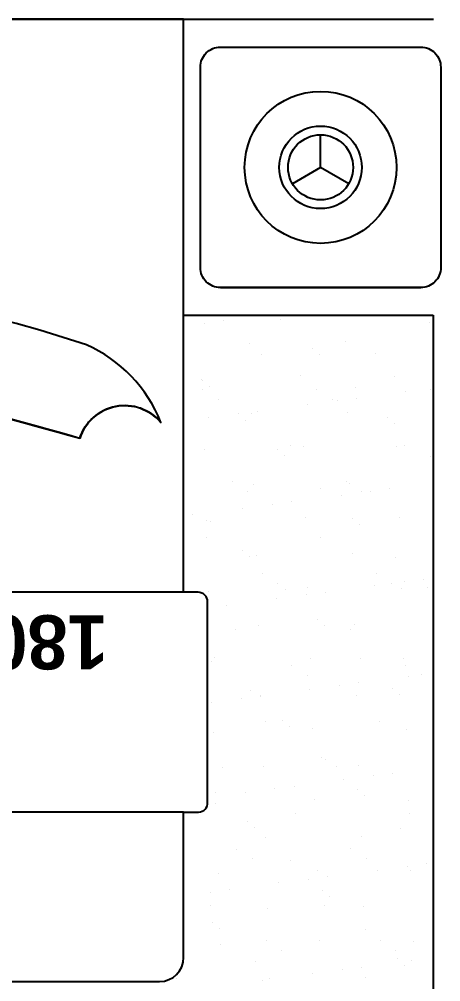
# Model space of a CAD drawing. Extents: x -678889171 to 586587, y -792238163 to 335485.
# Drawn here: x 69412 to 70289, y 61753 to 63753 of the extents above; entities that cross this region are included whole.
import ezdxf

# ---------------------------------------------------------------- set-up
doc = ezdxf.new("R2010")
doc.units = 0
doc.header["$MEASUREMENT"] = 0
doc.set_wipeout_variables(frame=1)
doc.layers.get('0').update_dxf_attribs({"color": 8})
for name, color, linetype in [('9TH-FURN$0$I-EQPM', 252, 'Continuous'), ('9TH-FURN$0$I-FURN', 252, 'Continuous'), ('9TH-FURN$0$I-FURN-FLOR', 252, 'Continuous'), ('9TH-FURN$0$I-FURN-PATT', 252, 'Continuous'), ('9TH-FURN$0$I-SPCL', 252, 'Continuous'), ('9TH-FURN$0$I-WIPEOUT', 252, 'Continuous'), ('9TH-FURN$0$XREF_1BR$0$I-FURN', 252, 'Continuous')]:
    doc.layers.add(name, color=color, linetype=linetype)
doc.styles.add('9TH-FURN$0$KZT', font='')
doc.styles.get('9TH-FURN$0$KZT').set_extended_font_data('AvantGarde LT Medium', bold=True)

# ---------------------------------------------------------------- blocks, each defined once
blk = doc.blocks.new('9TH-FURN$0$XREF_1BR$0$A$Cdd8648a7')
blk.add_line((0, 0), (33.9, -58.6))
at = {"flags": 128}
blk.add_lwpolyline([(33.9, 58.6), (0, 0), (-67.7, 0)], dxfattribs=at)
for radius in [158, 85.8, 67.7]:
    blk.add_circle((0, 0), radius)

msp = doc.modelspace()

# ---------------------------------------------------------------- linework, layer by layer
at = {"layer": '9TH-FURN$0$I-FURN-FLOR'}
for p, q in [((67403.7, 63138.2, 0), (70273.7, 63138.3, 0)), ((70273.7, 63138.3, 0), (70273.8, 61338.3, 0))]:
    msp.add_line(p, q, dxfattribs=at)
at = {"layer": '9TH-FURN$0$I-FURN-PATT'}
for p, q in [((70251.4, 63136.4, 0), (70251.4, 63136.4, 0)), ((69651.2, 63132.9, 0), (69651.2, 63132.9, 0)), ((69798.3, 63121.5, 0), (69798.3, 63121.5, 0)), ((69838, 63126.7, 0), (69838, 63126.7, 0)), ((69956.1, 63130.3, 0), (69956.1, 63130.3, 0)), ((70265.5, 63123.5, 0), (70265.5, 63123.5, 0)), ((69632.8, 63099.7, 0), (69632.8, 63099.7, 0)), ((69736.3, 63113.4, 0), (69736.3, 63113.4, 0)), ((69531.2, 63086.4, 0), (69531.2, 63086.4, 0)), ((69593.2, 63094.5, 0), (69593.2, 63094.5, 0)), ((69696, 63081.3, 0), (69696, 63081.3, 0)), ((69890.9, 63080.3, 0), (69890.9, 63080.3, 0)), ((70090.3, 63082.9, 0), (70090.3, 63082.9, 0)), ((69422.1, 63066, 0), (69422.1, 63066, 0)), ((69427.7, 63072.7, 0), (69427.7, 63072.7, 0)), ((69441.4, 63056.4, 0), (69441.4, 63056.4, 0)), ((69490.2, 63073.9, 0), (69490.2, 63073.9, 0)), ((69678.7, 63056.8, 0), (69678.7, 63056.8, 0)), ((69727, 63063.4, 0), (69727, 63063.4, 0)), ((69916, 63057.3, 0), (69916, 63057.3, 0)), ((70022.4, 63069.5, 0), (70022.4, 63069.5, 0)), ((70036.4, 63056.6, 0), (70036.4, 63056.6, 0)), ((70153.3, 63057.7, 0), (70153.3, 63057.7, 0)), ((69497.9, 62996.5, 0), (69497.9, 62996.5, 0)), ((69593.2, 63002.4, 0), (69593.2, 63002.4, 0)), ((69792.6, 63004.9, 0), (69792.6, 63004.9, 0)), ((69793.3, 63002.6, 0), (69793.3, 63002.6, 0)), ((69998.5, 63012.4, 0), (69998.5, 63012.4, 0)), ((70193.4, 63011.4, 0), (70193.4, 63011.4, 0)), ((69557.1, 62982.7, 0), (69557.1, 62982.7, 0)), ((69794.4, 62983.1, 0), (69794.4, 62983.1, 0)), ((69807.3, 62989.8, 0), (69807.3, 62989.8, 0)), ((70031.7, 62983.6, 0), (70031.7, 62983.6, 0)), ((70112.2, 62987.1, 0), (70112.2, 62987.1, 0)), ((70216.8, 62979.3, 0), (70216.8, 62979.3, 0)), ((70269, 62984, 0), (70269, 62984, 0)), ((69589.2, 62962.2, 0), (69589.2, 62962.2, 0)), ((69826.5, 62962.7, 0), (69826.5, 62962.7, 0)), ((70063.8, 62963.1, 0), (70063.8, 62963.1, 0)), ((70073.7, 62960.5, 0), (70073.7, 62960.5, 0)), ((70113.3, 62965.7, 0), (70113.3, 62965.7, 0)), ((69564.2, 62935.8, 0), (69564.2, 62935.8, 0)), ((69908.2, 62938.7, 0), (69908.2, 62938.7, 0)), ((70011.7, 62952.3, 0), (70011.7, 62952.3, 0)), ((70095.1, 62936, 0), (70095.1, 62936, 0)), ((69494.9, 62927, 0), (69494.9, 62927, 0)), ((69578.3, 62922.9, 0), (69578.3, 62922.9, 0)), ((69700.8, 62934.4, 0), (69700.8, 62934.4, 0)), ((69806.6, 62925.3, 0), (69806.6, 62925.3, 0)), ((69868.5, 62933.5, 0), (69868.5, 62933.5, 0)), ((69883.2, 62920.3, 0), (69883.2, 62920.3, 0)), ((69895.7, 62933.5, 0), (69895.7, 62933.5, 0)), ((70178.5, 62926.4, 0), (70178.5, 62926.4, 0)), ((69601.5, 62898.3, 0), (69601.5, 62898.3, 0)), ((69663.4, 62906.5, 0), (69663.4, 62906.5, 0)), ((69703.1, 62911.7, 0), (69703.1, 62911.7, 0)), ((70192.6, 62913.5, 0), (70192.6, 62913.5, 0)), ((69458.3, 62879.5, 0), (69458.3, 62879.5, 0)), ((69498, 62884.7, 0), (69498, 62884.7, 0)), ((69503, 62865.6, 0), (69503, 62865.6, 0)), ((69598, 62855.6, 0), (69598, 62855.6, 0)), ((69740.3, 62866, 0), (69740.3, 62866, 0)), ((69797.4, 62858.1, 0), (69797.4, 62858.1, 0)), ((69949.5, 62859.5, 0), (69949.5, 62859.5, 0)), ((69977.6, 62866.5, 0), (69977.6, 62866.5, 0)), ((70003.3, 62865.5, 0), (70003.3, 62865.5, 0)), ((70198.2, 62864.6, 0), (70198.2, 62864.6, 0)), ((70214.9, 62866.9, 0), (70214.9, 62866.9, 0)), ((69654.1, 62853.4, 0), (69654.1, 62853.4, 0)), ((69963.5, 62846.6, 0), (69963.5, 62846.6, 0)), ((70268.4, 62844, 0), (70268.4, 62844, 0)), ((69425, 62786.5, 0), (69425, 62786.5, 0)), ((69499.7, 62780.2, 0), (69499.7, 62780.2, 0)), ((69618.6, 62791.9, 0), (69618.6, 62791.9, 0)), ((69705.6, 62787.6, 0), (69705.6, 62787.6, 0)), ((69720.4, 62792.6, 0), (69720.4, 62792.6, 0)), ((69734.4, 62779.8, 0), (69734.4, 62779.8, 0)), ((69855.9, 62792.3, 0), (69855.9, 62792.3, 0)), ((69900.5, 62786.7, 0), (69900.5, 62786.7, 0)), ((70039.4, 62777.1, 0), (70039.4, 62777.1, 0)), ((70093.2, 62792.8, 0), (70093.2, 62792.8, 0)), ((70099.9, 62789.2, 0), (70099.9, 62789.2, 0)), ((70183.6, 62777.6, 0), (70183.6, 62777.6, 0)), ((69413.5, 62771, 0), (69413.5, 62771, 0)), ((69650.8, 62771.4, 0), (69650.8, 62771.4, 0)), ((69888.1, 62771.9, 0), (69888.1, 62771.9, 0)), ((70082, 62764.3, 0), (70082, 62764.3, 0)), ((70125.4, 62772.3, 0), (70125.4, 62772.3, 0)), ((70143.9, 62772.4, 0), (70143.9, 62772.4, 0)), ((69876.8, 62737.3, 0), (69876.8, 62737.3, 0)), ((69938.8, 62745.4, 0), (69938.8, 62745.4, 0)), ((69978.5, 62750.6, 0), (69978.5, 62750.6, 0)), ((69491.3, 62725.8, 0), (69491.3, 62725.8, 0)), ((69733.7, 62718.4, 0), (69733.7, 62718.4, 0)), ((69773.3, 62723.6, 0), (69773.3, 62723.6, 0)), ((70008, 62718.7, 0), (70008, 62718.7, 0)), ((70105.6, 62716.4, 0), (70105.6, 62716.4, 0)), ((70203, 62717.8, 0), (70203, 62717.8, 0)), ((69505.4, 62712.9, 0), (69505.4, 62712.9, 0)), ((69568.2, 62696.6, 0), (69568.2, 62696.6, 0)), ((69602.8, 62708.8, 0), (69602.8, 62708.8, 0)), ((69671.7, 62710.3, 0), (69671.7, 62710.3, 0)), ((69802.2, 62711.3, 0), (69802.2, 62711.3, 0)), ((69810.3, 62710.3, 0), (69810.3, 62710.3, 0)), ((70119.7, 62703.5, 0), (70119.7, 62703.5, 0)), ((69466.6, 62683.3, 0), (69466.6, 62683.3, 0)), ((69528.6, 62691.4, 0), (69528.6, 62691.4, 0)), ((69801.8, 62675.2, 0), (69801.8, 62675.2, 0)), ((70039.1, 62675.6, 0), (70039.1, 62675.6, 0)), ((69564.5, 62674.8, 0), (69564.5, 62674.8, 0)), ((69581.2, 62643.4, 0), (69581.2, 62643.4, 0)), ((69710.3, 62640.8, 0), (69710.3, 62640.8, 0)), ((69876.6, 62649.5, 0), (69876.6, 62649.5, 0)), ((69890.6, 62636.7, 0), (69890.6, 62636.7, 0)), ((69905.3, 62639.8, 0), (69905.3, 62639.8, 0)), ((70104.7, 62642.4, 0), (70104.7, 62642.4, 0)), ((69504.5, 62633.4, 0), (69504.5, 62633.4, 0)), ((70195.5, 62634, 0), (70195.5, 62634, 0)), ((69442.9, 62600.7, 0), (69442.9, 62600.7, 0)), ((69680.2, 62601.1, 0), (69680.2, 62601.1, 0)), ((69917.5, 62601.5, 0), (69917.5, 62601.5, 0)), ((70154.8, 62601.9, 0), (70154.8, 62601.9, 0)), ((69475, 62580.2, 0), (69475, 62580.2, 0)), ((69647.5, 62582.6, 0), (69647.5, 62582.6, 0)), ((69712.3, 62580.6, 0), (69712.3, 62580.6, 0)), ((69949.6, 62581, 0), (69949.6, 62581, 0)), ((70152.2, 62576.2, 0), (70152.2, 62576.2, 0)), ((70186.9, 62581.5, 0), (70186.9, 62581.5, 0)), ((70214.2, 62584.4, 0), (70214.2, 62584.4, 0)), ((70253.8, 62589.6, 0), (70253.8, 62589.6, 0)), ((69412.6, 62562.9, 0), (69412.6, 62562.9, 0)), ((69607.6, 62561.9, 0), (69607.6, 62561.9, 0)), ((69661.6, 62569.8, 0), (69661.6, 62569.8, 0)), ((69807, 62564.5, 0), (69807, 62564.5, 0)), ((69966.5, 62567.1, 0), (69966.5, 62567.1, 0)), ((70009, 62557.4, 0), (70009, 62557.4, 0)), ((70012.8, 62571.9, 0), (70012.8, 62571.9, 0)), ((70048.7, 62562.6, 0), (70048.7, 62562.6, 0)), ((70207.8, 62570.9, 0), (70207.8, 62570.9, 0)), ((70261.8, 62573.3, 0), (70261.8, 62573.3, 0)), ((69843.6, 62535.6, 0), (69843.6, 62535.6, 0)), ((69947.1, 62549.2, 0), (69947.1, 62549.2, 0)), ((69418.4, 62515.8, 0), (69418.4, 62515.8, 0)), ((69742, 62522.2, 0), (69742, 62522.2, 0)), ((69803.9, 62530.4, 0), (69803.9, 62530.4, 0)), ((69432.5, 62502.9, 0), (69432.5, 62502.9, 0)), ((69536.9, 62495.2, 0), (69536.9, 62495.2, 0)), ((69598.8, 62503.4, 0), (69598.8, 62503.4, 0)), ((69638.5, 62508.6, 0), (69638.5, 62508.6, 0)), ((69737.4, 62500.3, 0), (69737.4, 62500.3, 0)), ((70032.8, 62506.4, 0), (70032.8, 62506.4, 0)), ((70109.5, 62495.6, 0), (70109.5, 62495.6, 0)), ((69433.4, 62481.6, 0), (69433.4, 62481.6, 0)), ((69509.3, 62486.6, 0), (69509.3, 62486.6, 0)), ((69626, 62484, 0), (69626, 62484, 0)), ((69715.1, 62494, 0), (69715.1, 62494, 0)), ((69863.3, 62484.4, 0), (69863.3, 62484.4, 0)), ((69910.1, 62493, 0), (69910.1, 62493, 0)), ((70046.8, 62493.5, 0), (70046.8, 62493.5, 0)), ((70100.6, 62484.8, 0), (70100.6, 62484.8, 0)), ((69803.7, 62439.5, 0), (69803.7, 62439.5, 0)), ((69417.4, 62416.1, 0), (69417.4, 62416.1, 0)), ((69508.3, 62433.4, 0), (69508.3, 62433.4, 0)), ((69612.4, 62415.1, 0), (69612.4, 62415.1, 0)), ((69811.8, 62417.6, 0), (69811.8, 62417.6, 0)), ((69817.7, 62426.7, 0), (69817.7, 62426.7, 0)), ((70017.6, 62425.1, 0), (70017.6, 62425.1, 0)), ((70122.6, 62424, 0), (70122.6, 62424, 0)), ((70212.6, 62424.1, 0), (70212.6, 62424.1, 0)), ((69504.4, 62409.9, 0), (69504.4, 62409.9, 0)), ((69741.7, 62410.3, 0), (69741.7, 62410.3, 0)), ((69979, 62410.7, 0), (69979, 62410.7, 0)), ((70216.3, 62411.1, 0), (70216.3, 62411.1, 0)), ((69536.5, 62389.4, 0), (69536.5, 62389.4, 0)), ((69773.8, 62389.8, 0), (69773.8, 62389.8, 0)), ((70011.1, 62390.2, 0), (70011.1, 62390.2, 0)), ((70222.5, 62388.2, 0), (70222.5, 62388.2, 0)), ((70248.4, 62390.7, 0), (70248.4, 62390.7, 0)), ((69574.6, 62372.7, 0), (69574.6, 62372.7, 0)), ((69588.7, 62359.8, 0), (69588.7, 62359.8, 0)), ((69893.6, 62357.2, 0), (69893.6, 62357.2, 0)), ((70017.3, 62361.2, 0), (70017.3, 62361.2, 0)), ((70079.3, 62369.3, 0), (70079.3, 62369.3, 0)), ((70119, 62374.5, 0), (70119, 62374.5, 0)), ((70188.9, 62363.3, 0), (70188.9, 62363.3, 0)), ((69514.1, 62339.7, 0), (69514.1, 62339.7, 0)), ((69719.9, 62347.1, 0), (69719.9, 62347.1, 0)), ((69874.2, 62342.3, 0), (69874.2, 62342.3, 0)), ((69913.8, 62347.6, 0), (69913.8, 62347.6, 0)), ((69914.9, 62346.2, 0), (69914.9, 62346.2, 0)), ((70114.3, 62348.7, 0), (70114.3, 62348.7, 0)), ((70203, 62350.4, 0), (70203, 62350.4, 0)), ((69669.1, 62315.3, 0), (69669.1, 62315.3, 0)), ((69708.7, 62320.6, 0), (69708.7, 62320.6, 0)), ((69812.2, 62334.2, 0), (69812.2, 62334.2, 0)), ((69607.1, 62307.2, 0), (69607.1, 62307.2, 0)), ((69959.9, 62296.4, 0), (69959.9, 62296.4, 0)), ((69450.3, 62292.7, 0), (69450.3, 62292.7, 0)), ((69464, 62288.3, 0), (69464, 62288.3, 0)), ((69503.6, 62293.6, 0), (69503.6, 62293.6, 0)), ((69664.5, 62290.3, 0), (69664.5, 62290.3, 0)), ((69687.6, 62293.2, 0), (69687.6, 62293.2, 0)), ((69924.9, 62293.6, 0), (69924.9, 62293.6, 0)), ((69973.9, 62283.5, 0), (69973.9, 62283.5, 0)), ((70022.4, 62278.2, 0), (70022.4, 62278.2, 0)), ((70162.2, 62294, 0), (70162.2, 62294, 0)), ((70217.4, 62277.3, 0), (70217.4, 62277.3, 0)), ((69422.2, 62269.2, 0), (69422.2, 62269.2, 0)), ((69617.2, 62268.3, 0), (69617.2, 62268.3, 0)), ((69816.6, 62270.8, 0), (69816.6, 62270.8, 0)), ((69435.4, 62223.4, 0), (69435.4, 62223.4, 0)), ((69565.9, 62219, 0), (69565.9, 62219, 0)), ((69730.8, 62229.5, 0), (69730.8, 62229.5, 0)), ((69744.8, 62216.7, 0), (69744.8, 62216.7, 0)), ((69803.2, 62219.5, 0), (69803.2, 62219.5, 0)), ((70040.5, 62219.9, 0), (70040.5, 62219.9, 0)), ((69598.1, 62198.6, 0), (69598.1, 62198.6, 0)), ((69724.7, 62200.3, 0), (69724.7, 62200.3, 0)), ((69835.4, 62199, 0), (69835.4, 62199, 0)), ((69919.7, 62199.4, 0), (69919.7, 62199.4, 0)), ((70049.8, 62214, 0), (70049.8, 62214, 0)), ((70072.7, 62199.4, 0), (70072.7, 62199.4, 0)), ((70119.1, 62201.9, 0), (70119.1, 62201.9, 0)), ((69518.9, 62192.9, 0), (69518.9, 62192.9, 0)), ((70149.5, 62181.3, 0), (70149.5, 62181.3, 0)), ((70189.2, 62186.5, 0), (70189.2, 62186.5, 0)), ((69501.7, 62162.7, 0), (69501.7, 62162.7, 0)), ((69984.1, 62159.5, 0), (69984.1, 62159.5, 0)), ((70087.6, 62173.1, 0), (70087.6, 62173.1, 0)), ((69515.8, 62149.8, 0), (69515.8, 62149.8, 0)), ((69820.7, 62147.2, 0), (69820.7, 62147.2, 0)), ((69882.5, 62146.1, 0), (69882.5, 62146.1, 0)), ((69944.4, 62154.3, 0), (69944.4, 62154.3, 0)), ((70116, 62153.3, 0), (70116, 62153.3, 0)), ((70130.1, 62140.4, 0), (70130.1, 62140.4, 0)), ((69427, 62122.4, 0), (69427, 62122.4, 0)), ((69622, 62121.5, 0), (69622, 62121.5, 0)), ((69677.4, 62119.1, 0), (69677.4, 62119.1, 0)), ((69739.3, 62127.3, 0), (69739.3, 62127.3, 0)), ((69779, 62132.5, 0), (69779, 62132.5, 0)), ((69821.4, 62124, 0), (69821.4, 62124, 0)), ((70027.2, 62131.4, 0), (70027.2, 62131.4, 0)), ((70222.2, 62130.5, 0), (70222.2, 62130.5, 0)), ((69511.8, 62101.9, 0), (69511.8, 62101.9, 0)), ((69534.2, 62100.3, 0), (69534.2, 62100.3, 0)), ((69573.9, 62105.5, 0), (69573.9, 62105.5, 0)), ((69749.1, 62102.3, 0), (69749.1, 62102.3, 0)), ((69986.4, 62102.8, 0), (69986.4, 62102.8, 0)), ((70223.7, 62103.2, 0), (70223.7, 62103.2, 0)), ((69472.3, 62092.1, 0), (69472.3, 62092.1, 0)), ((69591.6, 62080.3, 0), (69591.6, 62080.3, 0)), ((69887, 62086.4, 0), (69887, 62086.4, 0)), ((69901, 62073.5, 0), (69901, 62073.5, 0)), ((70123.9, 62055.1, 0), (70123.9, 62055.1, 0)), ((70205.9, 62070.9, 0), (70205.9, 62070.9, 0)), ((69523.7, 62046.1, 0), (69523.7, 62046.1, 0)), ((69729.5, 62053.5, 0), (69729.5, 62053.5, 0)), ((69924.5, 62052.6, 0), (69924.5, 62052.6, 0)), ((69627.5, 62028.2, 0), (69627.5, 62028.2, 0)), ((69657.9, 62019.5, 0), (69657.9, 62019.5, 0)), ((69864.8, 62028.6, 0), (69864.8, 62028.6, 0)), ((70102.1, 62029.1, 0), (70102.1, 62029.1, 0)), ((69422.3, 62007.3, 0), (69422.3, 62007.3, 0)), ((69659.6, 62007.8, 0), (69659.6, 62007.8, 0)), ((69671.9, 62006.7, 0), (69671.9, 62006.7, 0)), ((69896.9, 62008.2, 0), (69896.9, 62008.2, 0)), ((69976.9, 62004, 0), (69976.9, 62004, 0)), ((70134.2, 62008.6, 0), (70134.2, 62008.6, 0)), ((70259.5, 61998.5, 0), (70259.5, 61998.5, 0)), ((70272.2, 62010.2, 0), (70272.2, 62010.2, 0)), ((69431.8, 61975.6, 0), (69431.8, 61975.6, 0)), ((69826.2, 61977.2, 0), (69826.2, 61977.2, 0)), ((70032, 61984.6, 0), (70032, 61984.6, 0)), ((70157.8, 61985.1, 0), (70157.8, 61985.1, 0)), ((70219.8, 61993.2, 0), (70219.8, 61993.2, 0)), ((70227, 61983.6, 0), (70227, 61983.6, 0)), ((69626.8, 61974.6, 0), (69626.8, 61974.6, 0)), ((69952.7, 61958.1, 0), (69952.7, 61958.1, 0)), ((70014.7, 61966.2, 0), (70014.7, 61966.2, 0)), ((70054.3, 61971.5, 0), (70054.3, 61971.5, 0)), ((69428.8, 61952.7, 0), (69428.8, 61952.7, 0)), ((69442.9, 61939.8, 0), (69442.9, 61939.8, 0)), ((69747.8, 61937.2, 0), (69747.8, 61937.2, 0)), ((69809.6, 61939.2, 0), (69809.6, 61939.2, 0)), ((69849.2, 61944.5, 0), (69849.2, 61944.5, 0)), ((70043.2, 61943.3, 0), (70043.2, 61943.3, 0)), ((69644.1, 61917.5, 0), (69644.1, 61917.5, 0)), ((69747.6, 61931.1, 0), (69747.6, 61931.1, 0)), ((70057.2, 61930.4, 0), (70057.2, 61930.4, 0)), ((69528.5, 61899.3, 0), (69528.5, 61899.3, 0)), ((69542.5, 61904.1, 0), (69542.5, 61904.1, 0)), ((69573.3, 61911.1, 0), (69573.3, 61911.1, 0)), ((69604.5, 61912.2, 0), (69604.5, 61912.2, 0)), ((69734.3, 61906.7, 0), (69734.3, 61906.7, 0)), ((69810.6, 61911.5, 0), (69810.6, 61911.5, 0)), ((69929.3, 61905.7, 0), (69929.3, 61905.7, 0)), ((70047.9, 61912, 0), (70047.9, 61912, 0)), ((70128.7, 61908.3, 0), (70128.7, 61908.3, 0)), ((69439, 61890.5, 0), (69439, 61890.5, 0)), ((69814.1, 61876.4, 0), (69814.1, 61876.4, 0)), ((69518.7, 61870.3, 0), (69518.7, 61870.3, 0)), ((69828.1, 61863.6, 0), (69828.1, 61863.6, 0)), ((70133, 61860.9, 0), (70133, 61860.9, 0)), ((69451.7, 61837, 0), (69451.7, 61837, 0)), ((69689, 61837.4, 0), (69689, 61837.4, 0)), ((69926.3, 61837.8, 0), (69926.3, 61837.8, 0)), ((70036.8, 61837.8, 0), (70036.8, 61837.8, 0)), ((70163.6, 61838.3, 0), (70163.6, 61838.3, 0)), ((70231.7, 61836.8, 0), (70231.7, 61836.8, 0)), ((69436.6, 61828.8, 0), (69436.6, 61828.8, 0)), ((69483.9, 61816.5, 0), (69483.9, 61816.5, 0)), ((69631.6, 61827.8, 0), (69631.6, 61827.8, 0)), ((69721.1, 61816.9, 0), (69721.1, 61816.9, 0)), ((69831, 61830.4, 0), (69831, 61830.4, 0)), ((69958.4, 61817.4, 0), (69958.4, 61817.4, 0)), ((70195.7, 61817.8, 0), (70195.7, 61817.8, 0)), ((69585, 61809.6, 0), (69585, 61809.6, 0)), ((69599.1, 61796.7, 0), (69599.1, 61796.7, 0)), ((70199.3, 61800.2, 0), (70199.3, 61800.2, 0)), ((70228.1, 61797, 0), (70228.1, 61797, 0)), ((69904, 61794.1, 0), (69904, 61794.1, 0)), ((70084.9, 61778.2, 0), (70084.9, 61778.2, 0)), ((70124.6, 61783.4, 0), (70124.6, 61783.4, 0)), ((70213.4, 61787.3, 0), (70213.4, 61787.3, 0)), ((69739.1, 61759.8, 0), (69739.1, 61759.8, 0)), ((69919.5, 61756.4, 0), (69919.5, 61756.4, 0)), ((69934, 61758.9, 0), (69934, 61758.9, 0)), ((70023, 61770, 0), (70023, 61770, 0)), ((70133.5, 61761.4, 0), (70133.5, 61761.4, 0))]:
    msp.add_line(p, q, dxfattribs=at)

# ---------------------------------------------------------------- wipeouts: each hides what was drawn before it
msp.add_wipeout([(70251.5, 63695.3), (70255.3, 63694.8), (70259.1, 63693.9), (70262.7, 63692.7), (70266.2, 63691.1), (70269.6, 63689.2), (70272.8, 63687.1), (70275.7, 63684.6), (70278.5, 63681.9), (70280.9, 63678.9), (70283.1, 63675.7), (70285, 63672.4), (70286.5, 63668.9), (70287.7, 63665.2), (70288.6, 63661.5), (70289.2, 63657.7), (70289.3, 63653.8), (70289.4, 63237.1), (70289.2, 63233.3), (70288.6, 63229.5), (70287.8, 63225.7), (70286.5, 63222.1), (70285, 63218.6), (70283.1, 63215.2), (70280.9, 63212), (70278.5, 63209.1), (70275.8, 63206.3), (70272.8, 63203.9), (70269.6, 63201.7), (70266.3, 63199.8), (70262.7, 63198.3), (70259.1, 63197.1), (70255.3, 63196.2), (70251.5, 63195.7), (70247.7, 63195.5), (69831, 63195.5), (69827.2, 63195.6), (69823.4, 63196.2), (69819.6, 63197.1), (69816, 63198.3), (69812.4, 63199.8), (69809.1, 63201.7), (69805.9, 63203.9), (69802.9, 63206.3), (69800.2, 63209.1), (69797.8, 63212), (69795.6, 63215.2), (69793.7, 63218.6), (69792.2, 63222.1), (69790.9, 63225.7), (69790.1, 63229.5), (69789.5, 63233.3), (69789.4, 63237.1), (69789.3, 63653.8), (69789.5, 63657.6), (69790, 63661.4), (69790.9, 63665.2), (69792.2, 63668.8), (69793.7, 63672.4), (69795.6, 63675.7), (69797.8, 63678.9), (69800.2, 63681.9), (69802.9, 63684.6), (69805.9, 63687), (69809.1, 63689.2), (69812.4, 63691.1), (69816, 63692.6), (69819.6, 63693.9), (69823.3, 63694.8), (69827.2, 63695.3), (69831, 63695.5), (70247.7, 63695.5)]).translate(0, 0, 0).dxf.layer = '9TH-FURN$0$I-WIPEOUT'

# ---------------------------------------------------------------- next in the draw order: linework, layer by layer
at = {"layer": '9TH-FURN$0$XREF_1BR$0$I-FURN'}
msp.add_line((69831, 63195.5, 0), (70247.7, 63195.5, 0), dxfattribs=at)

# ---------------------------------------------------------------- next in the draw order: block references
at = {"layer": '9TH-FURN$0$I-EQPM', "rotation": 270.0017205296223}
msp.add_blockref('9TH-FURN$0$XREF_1BR$0$A$Cdd8648a7', (70039.3, 63445.5, 0), dxfattribs=at)

# ---------------------------------------------------------------- next in the draw order: wipeouts: each hides what was drawn before it
msp.add_wipeout([(69754.4, 62105.6), (69754.4, 61997.5), (69754.4, 61950), (69754.4, 61849.8), (69754.2, 61799.1), (69747.1, 61777.4), (69732.9, 61762.3), (69715, 61754.5), (69708.8, 61753.5), (68004.4, 61753.3), (67980.7, 61759.3), (67963.1, 61775.1), (67956.7, 61788.1), (67954.4, 61803.3), (67954.4, 62105.5), (67924.4, 62105.5), (67906.6, 62116.4), (67904.4, 62180), (67904.4, 62542.3), (67909.5, 62555.5), (67939.4, 62562.3), (67954.4, 62562.3), (67954.3, 63753.3), (69754.3, 63753.3), (69754.4, 62562.3), (69769.4, 62562.3), (69786.8, 62562), (69801.9, 62551.9), (69804.4, 62539.4), (69804.4, 62125.6), (69798.5, 62111.4), (69784.4, 62105.6)]).translate(0, 0, 0).dxf.layer = '9TH-FURN$0$I-WIPEOUT'

# ---------------------------------------------------------------- next in the draw order: linework, layer by layer
at = {"layer": '9TH-FURN$0$I-FURN'}
for p, q in [((67271.3, 63753.2, 0), (70274.4, 63753.3, 0)), ((69754.4, 62562.3, 0), (69754.3, 63753.3, 0)), ((69784.4, 62562.3, 0), (69754.4, 62562.3, 0)), ((69804.4, 62125.6, 0), (69804.4, 62542.3, 0)), ((69754.4, 61803.3, 0), (69754.4, 62105.6, 0)), ((69754.4, 62105.6, 0), (69785.4, 62105.6, 0)), ((68004.4, 61753.3, 0), (69704.4, 61753.3, 0))]:
    msp.add_line(p, q, dxfattribs=at)
at = {"layer": '9TH-FURN$0$I-FURN', "elevation": 0}
for points in [[(69754.3, 63753.3), (67954.3, 63753.3)], [(69754.4, 62562.3), (67954.4, 62562.3)], [(69754.4, 62105.6), (67954.4, 62105.5)]]:
    msp.add_lwpolyline(points, dxfattribs=at)
msp.add_lwpolyline([(69831, 63695.5), (70247.7, 63695.5, -0.414214), (70289.3, 63653.8), (70289.4, 63237.1, -0.414214), (70247.7, 63195.5), (69831, 63195.5, -0.414214), (69789.4, 63237.1), (69789.3, 63653.8, -0.414214)], format="xyb", close=True, dxfattribs=at)
msp.add_lwpolyline([(67954.4, 63124.9, -0.139069), (69175, 62978.1, -0.011412), (69538.4, 62882.3, -0.589443), (69707, 62915.5, 0.197831), (69552.1, 63076.6, 0.138791), (67954.4, 63145.9, 571.483841)], format="xyb", dxfattribs=at)
at = {"layer": '9TH-FURN$0$I-FURN'}
for centre, radius, start, end in [((67259, 54970.2, 0), 8233.9, 73.92835, 76.54371), ((69631.9, 62852.2, 0), 98.1, 40.0925, 162.1601), ((69784.4, 62542.3, 0), 20, 0.0017, 90.0017), ((69785.4, 62124.6, 0), 19, 270.1017, 2.8034), ((69704.4, 61803.3, 0), 50, 270.0017, 0.0017)]:
    msp.add_arc(centre, radius, start, end, dxfattribs=at)

# ---------------------------------------------------------------- next in the draw order: texts
at = {"layer": '9TH-FURN$0$I-SPCL', "style": '9TH-FURN$0$KZT'}
msp.add_text('1800X2000 mm.', height=112.5, rotation=180.0017, dxfattribs=at).set_placement((69596.9, 62514.6, 0))

doc.saveas('drawing.dxf')
